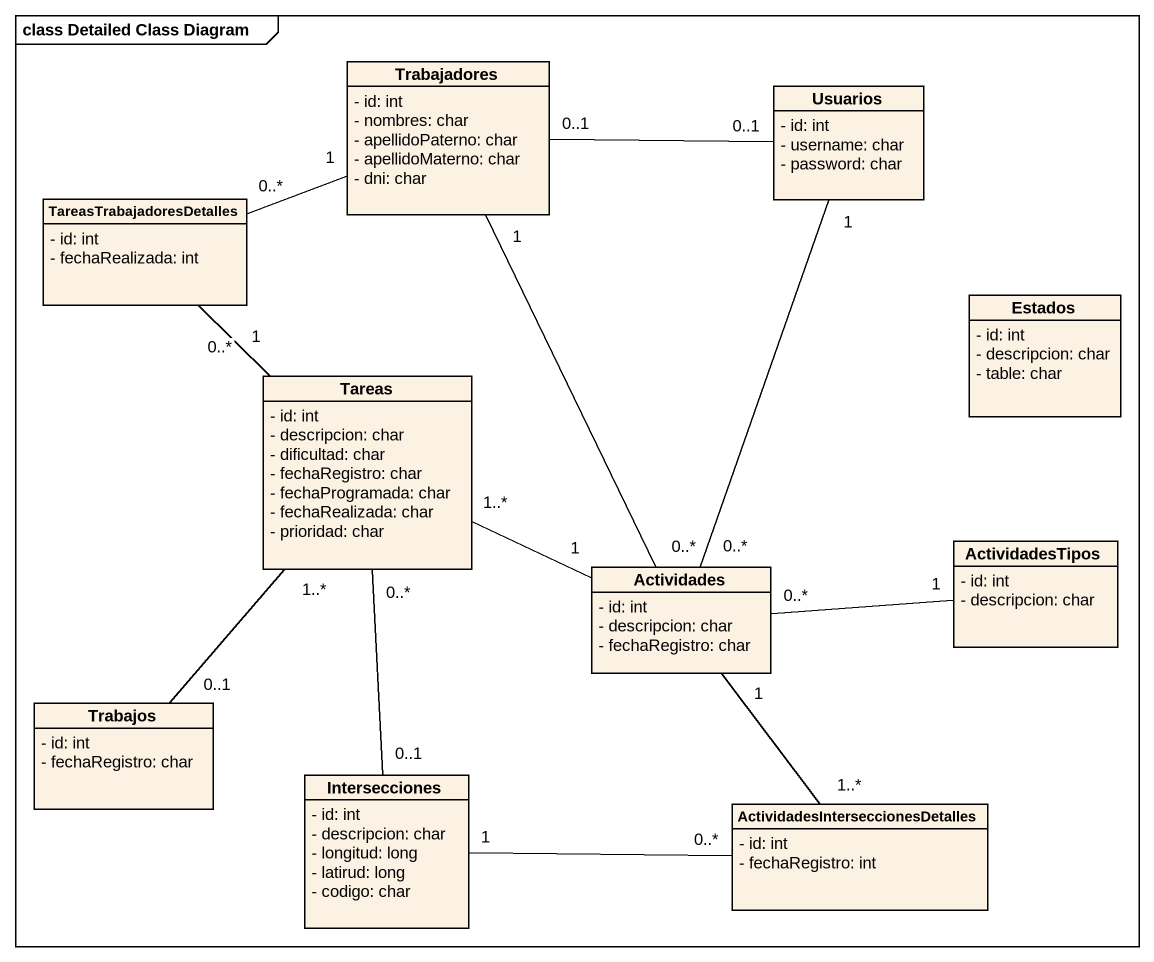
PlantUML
@startuml
mainframe class Detailed Class Diagram
hide circle
hide empty members
skinparam classAttributeIconSize 0
class Trabajadores {
  - id: int
  - nombres: char
  - apellidoPaterno: char
  - apellidoMaterno: char
  - dni: char
}
class Usuarios {
  - id: int
  - username: char
  - password: char
}
class TareasTrabajadoresDetalles {
  - id: int
  - fechaRealizada: int
}
class Estados {
  - id: int
  - descripcion: char
  - table: char
}
class Tareas {
  - id: int
  - descripcion: char
  - dificultad: char
  - fechaRegistro: char
  - fechaProgramada: char
  - fechaRealizada: char
  - prioridad: char
}
class Actividades {
  - id: int
  - descripcion: char
  - fechaRegistro: char
}
class ActividadesTipos {
  - id: int
  - descripcion: char
}
class Trabajos {
  - id: int
  - fechaRegistro: char
}
class Intersecciones {
  - id: int
  - descripcion: char
  - longitud: long
  - latirud: long
  - codigo: char
}
class "ActividadesInterseccionesDetalles" as ActividadesInterseccionesDet {
  - id: int
  - fechaRegistro: int
}
Trabajadores "0..1" -right- "0..1" Usuarios
Trabajadores "1" -- "0..*" Actividades
TareasTrabajadoresDetalles "0..*" -right- "1" Trabajadores
TareasTrabajadoresDetalles "0..*" -- "1" Tareas
Tareas "1..*" -right- "1" Actividades
Tareas "1..*" -- "0..1" Trabajos
Tareas "0..*" -- "0..1" Intersecciones
Actividades "0..*" -up- "1" Usuarios
Actividades "0..*" -right- "1" ActividadesTipos
Actividades "1" -- "1..*" ActividadesInterseccionesDet
Intersecciones "1" -right- "0..*" ActividadesInterseccionesDet
@enduml
